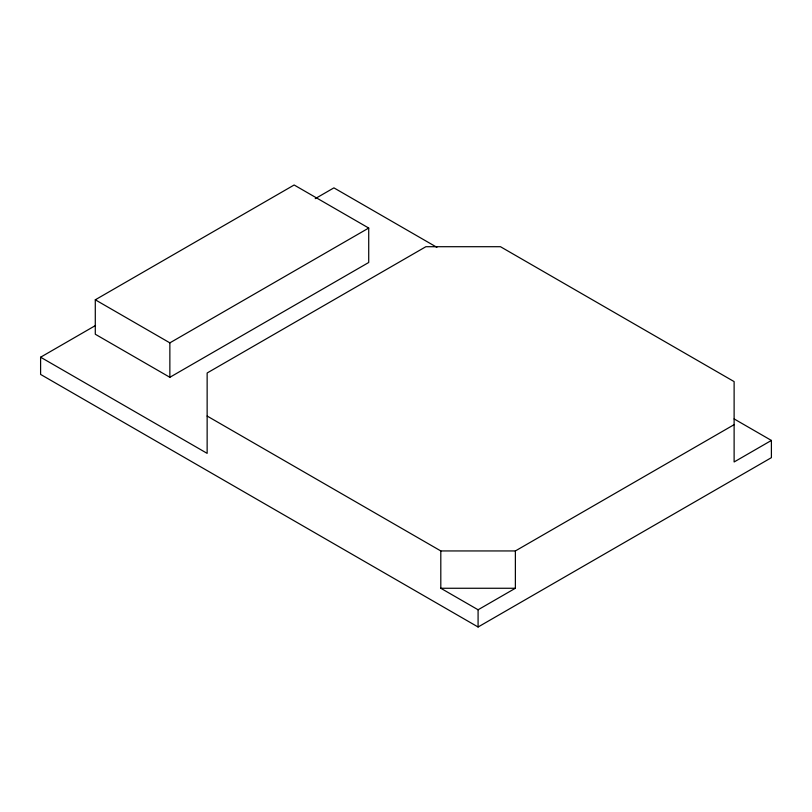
<?xml version="1.0" encoding="UTF-8"?>
<svg xmlns="http://www.w3.org/2000/svg" width="812" height="812" viewBox="0 0 812 812"><rect width="100%" height="100%" fill="white"/><g stroke="black" fill="none" stroke-linecap="round" stroke-linejoin="round"><path stroke-width="1.22" d="M95.288 299.801L294.147 184.994L368.719 228.05L368.719 262.489L169.86 377.296L95.288 334.239L95.288 299.801L169.86 342.857L368.719 228.05M734.119 418.921L771.4 440.439L771.4 457.663L478.085 627.006L40.6 374.423L40.6 357.209L95.532 325.49M315.239 198.646L333.915 187.866L436.907 247.325M207.141 416.048L440.804 550.942L515.376 550.942L734.119 424.656M440.804 550.942L440.804 588.264L478.085 609.782L515.376 588.264L515.376 550.942M771.4 440.439L734.119 461.967L734.119 381.599L500.456 246.706L425.884 246.706L207.141 372.992L207.141 453.36L40.6 357.209M440.804 588.264L515.376 588.264M478.085 609.782L478.085 627.006M169.86 342.857L169.86 377.296"/></g></svg>
